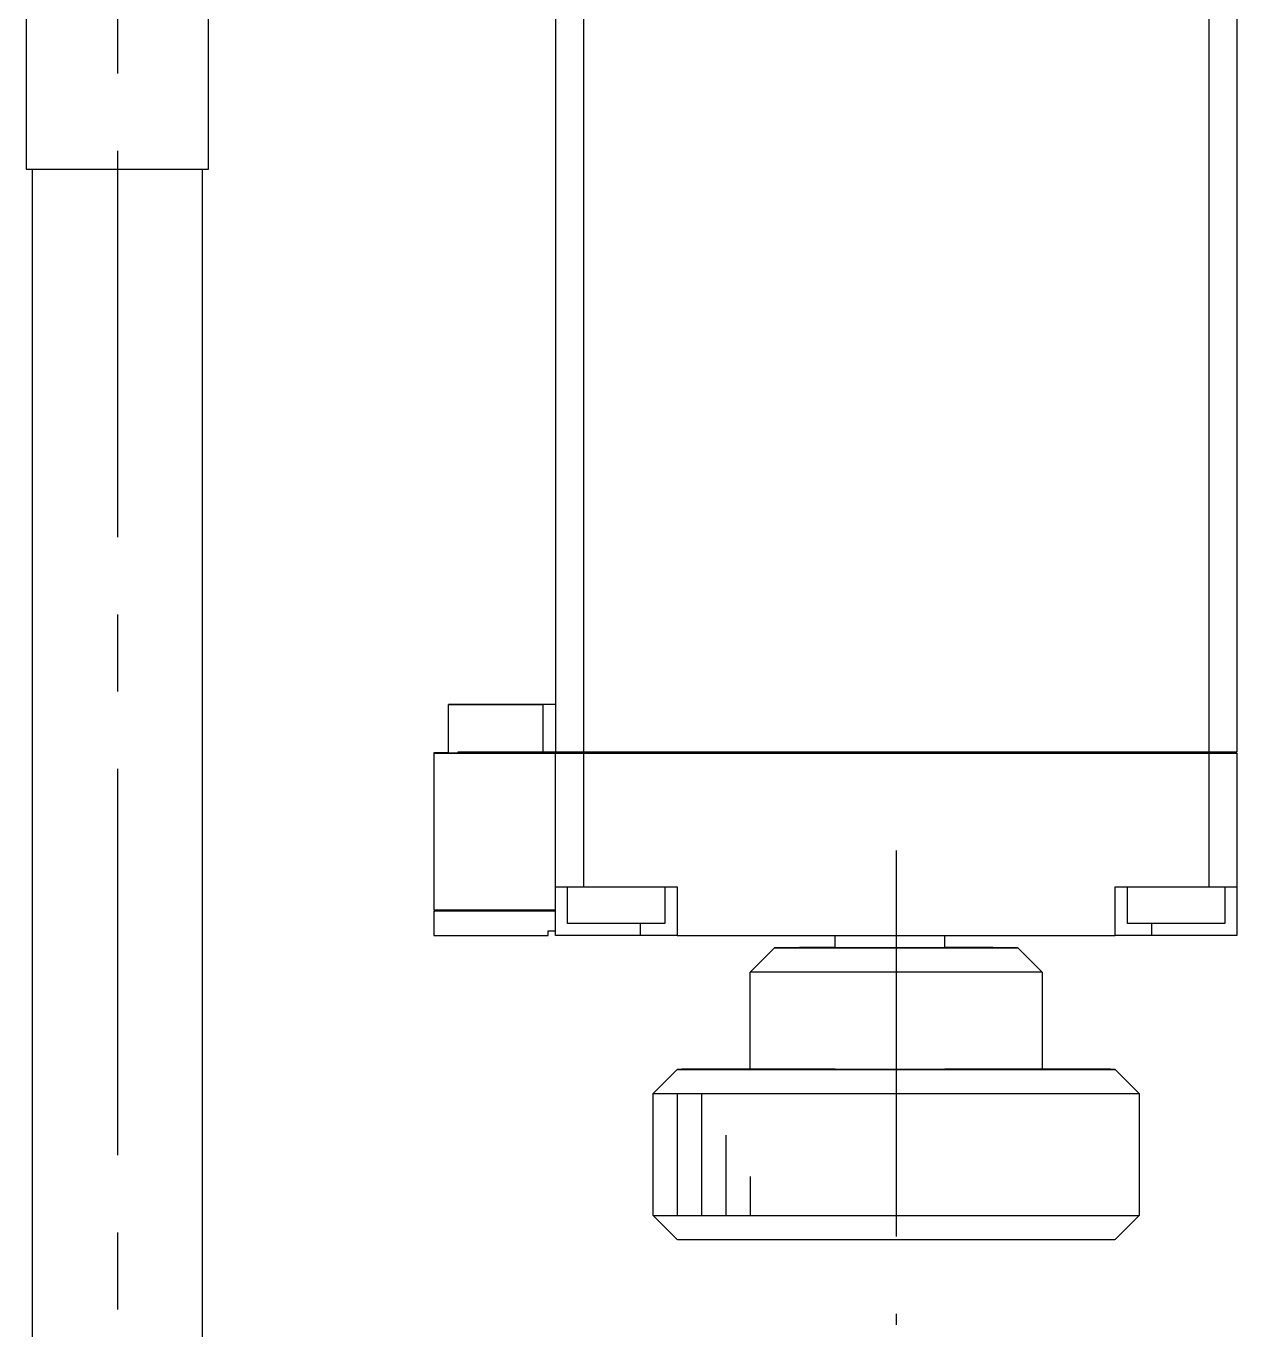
# Model space of a CAD drawing. Extents: x 0 to 701, y -8 to 617.
# Drawn here: x 278.1 to 327.9, y 407.6 to 461.2 of the extents above; entities that cross this region are included whole.
import ezdxf

# ---------------------------------------------------------------- set-up
doc = ezdxf.new("R2010")
doc.units = 0
doc.header["$LTSCALE"] = 0.5
doc.linetypes.add('CENTER', pattern=[50.8, 31.75, -6.35, 6.35, -6.35])
for name, color, linetype in [('MSM_CENTER', 1, 'CENTER'), ('MSM_CONTINUOUS', 7, 'CONTINUOUS'), ('MSM_NARROW', 5, 'CONTINUOUS')]:
    doc.layers.add(name, color=color, linetype=linetype)

msp = doc.modelspace()

# ---------------------------------------------------------------- linework, layer by layer
at = {"layer": 'MSM_CENTER'}
for p, q in [((281.893841, 506.859779), (281.893841, 360.760384)), ((313.893841, 427.310333), (313.893841, 407.810333))]:
    msp.add_line(p, q, dxfattribs=at)
at = {"layer": 'MSM_CONTINUOUS'}
for p, q in [((278.143841, 476.80958), (278.143841, 455.310333)), ((285.643841, 455.310333), (285.643841, 476.80958)), ((299.893841, 468.31209), (299.893841, 431.358576)), ((301.048609, 468.308418), (301.048609, 431.358418)), ((326.739074, 468.308418), (326.739074, 431.358418)), ((327.893841, 468.31209), (327.893841, 431.358576)), ((278.143841, 455.310333), (278.155401, 455.310292)), ((278.155401, 455.310292), (278.19001, 455.310252)), ((278.19001, 455.310252), (278.247454, 455.310213)), ((278.247454, 455.310213), (278.327379, 455.310174)), ((278.327379, 455.310174), (278.429293, 455.310136)), ((278.393841, 455.310149), (278.393841, 407.310333)), ((278.429293, 455.310136), (278.552567, 455.3101)), ((278.552567, 455.3101), (278.696441, 455.310065)), ((278.696441, 455.310065), (278.860027, 455.310031)), ((278.860027, 455.310031), (279.042319, 455.31)), ((279.042319, 455.31), (279.242191, 455.30997)), ((279.242191, 455.30997), (279.458411, 455.309943)), ((279.458411, 455.309943), (279.689646, 455.309918)), ((279.689646, 455.309918), (279.934472, 455.309895)), ((279.934472, 455.309895), (280.191377, 455.309876)), ((280.191377, 455.309876), (280.458778, 455.309859)), ((280.458778, 455.309859), (280.735027, 455.309845)), ((280.735027, 455.309845), (281.018421, 455.309834)), ((281.018421, 455.309834), (281.307212, 455.309826)), ((281.307212, 455.309826), (281.59962, 455.309821)), ((281.59962, 455.309821), (281.893841, 455.30982)), ((281.893841, 455.30982), (282.188063, 455.309821)), ((282.188063, 455.309821), (282.48047, 455.309826)), ((282.48047, 455.309826), (282.769261, 455.309834)), ((282.769261, 455.309834), (283.052655, 455.309845)), ((283.052655, 455.309845), (283.328904, 455.309859)), ((283.328904, 455.309859), (283.596306, 455.309876)), ((283.596306, 455.309876), (283.853211, 455.309895)), ((283.853211, 455.309895), (284.098036, 455.309918)), ((284.098036, 455.309918), (284.329271, 455.309943)), ((284.329271, 455.309943), (284.545492, 455.30997)), ((284.545492, 455.30997), (284.745364, 455.31)), ((284.745364, 455.31), (284.927655, 455.310031)), ((284.927655, 455.310031), (285.091242, 455.310065)), ((285.091242, 455.310065), (285.235116, 455.3101)), ((285.235116, 455.3101), (285.358389, 455.310136)), ((285.358389, 455.310136), (285.460303, 455.310174)), ((285.393841, 407.310333), (285.393841, 455.310149)), ((285.460303, 455.310174), (285.540228, 455.310213)), ((285.540228, 455.310213), (285.597672, 455.310252)), ((285.597672, 455.310252), (285.632281, 455.310292)), ((285.632281, 455.310292), (285.643841, 455.310333)), ((295.493841, 433.311106), (299.393841, 433.311106)), ((295.493841, 431.30956), (295.493841, 433.311106)), ((299.393841, 433.30956), (295.493841, 433.30956)), ((295.993841, 433.311038), (299.393841, 433.311038)), ((295.993841, 433.309628), (295.993841, 433.311038)), ((299.393841, 433.309628), (295.993841, 433.309628)), ((297.443841, 433.310914), (297.193841, 433.31088)), ((297.193841, 433.31088), (297.443841, 433.310846)), ((297.193841, 433.31088), (297.193841, 433.309628)), ((297.443841, 433.310641), (297.193841, 433.310606)), ((297.193841, 433.310606), (297.443841, 433.310572)), ((297.443841, 433.310367), (297.193841, 433.310333)), ((297.193841, 433.310333), (297.443841, 433.310299)), ((297.443841, 433.310094), (297.193841, 433.310059)), ((297.193841, 433.310059), (297.443841, 433.310025)), ((297.443841, 433.30982), (297.193841, 433.309786)), ((297.193841, 433.309786), (297.443841, 433.309752)), ((297.693841, 433.31088), (297.443841, 433.310914)), ((297.443841, 433.310846), (297.693841, 433.31088)), ((297.693841, 433.310606), (297.443841, 433.310641)), ((297.443841, 433.310572), (297.693841, 433.310606)), ((297.693841, 433.310333), (297.443841, 433.310367)), ((297.443841, 433.310299), (297.693841, 433.310333)), ((297.693841, 433.310059), (297.443841, 433.310094)), ((297.443841, 433.310025), (297.693841, 433.310059)), ((297.693841, 433.309786), (297.443841, 433.30982)), ((297.443841, 433.309752), (297.693841, 433.309786)), ((297.693841, 433.309628), (297.693841, 433.31088)), ((299.393841, 433.311175), (299.893841, 433.311175)), ((299.393841, 433.311038), (299.393841, 433.309628)), ((299.393841, 431.359491), (299.393841, 433.30956)), ((299.893841, 433.309491), (299.393841, 433.309491)), ((295.172914, 431.311416), (294.893841, 431.311375)), ((294.893841, 431.311375), (294.893841, 424.859291)), ((294.893841, 431.309291), (295.172914, 431.30925)), ((295.493841, 431.311419), (295.172914, 431.311416)), ((295.172914, 431.30925), (299.893841, 431.309205)), ((295.893841, 431.30956), (295.493841, 431.30956)), ((295.893841, 431.30956), (295.893841, 431.35956)), ((295.893841, 431.35956), (299.393841, 431.35956)), ((299.893841, 431.311461), (295.893841, 431.311423)), ((299.393841, 431.359491), (299.893841, 431.359491)), ((299.893841, 431.358576), (301.048609, 431.358418)), ((299.893841, 423.809102), (299.893841, 431.31209)), ((301.048609, 431.308418), (299.893841, 431.308576)), ((299.903841, 431.308577), (299.903841, 431.358577)), ((299.903841, 431.308577), (301.052502, 431.308419)), ((301.048609, 431.358418), (326.739074, 431.358418)), ((326.739074, 431.308418), (301.048609, 431.308418)), ((301.048609, 431.308418), (301.048609, 425.808418)), ((301.052502, 431.308419), (301.052502, 431.358419)), ((301.052502, 431.308419), (326.735181, 431.308419)), ((326.735181, 431.308419), (326.735181, 431.358419)), ((326.735181, 431.308419), (327.883841, 431.308577)), ((326.739074, 431.358418), (327.893841, 431.358576)), ((327.893841, 431.308576), (326.739074, 431.308418)), ((326.739074, 431.308418), (326.739074, 425.808418)), ((327.883841, 431.308577), (327.883841, 431.358577)), ((327.893841, 431.31209), (327.893841, 423.809102)), ((299.893841, 425.808576), (301.048609, 425.808418)), ((300.393841, 424.30876), (300.393841, 425.808504)), ((301.048609, 425.808418), (304.893841, 425.808418)), ((304.393841, 425.808418), (304.393841, 424.30876)), ((304.893841, 425.808418), (304.893841, 423.808418)), ((322.893841, 423.808418), (322.893841, 425.808418)), ((322.893841, 425.808418), (326.739074, 425.808418)), ((323.393841, 424.30876), (323.393841, 425.808418)), ((326.739074, 425.808418), (327.893841, 425.808576)), ((327.393841, 425.808504), (327.393841, 424.30876)), ((294.893841, 424.859291), (295.172914, 424.85925)), ((294.893841, 424.811375), (294.943841, 424.811398)), ((294.893841, 424.811375), (294.893841, 423.809291)), ((295.172914, 424.80925), (294.893841, 424.809291)), ((294.943841, 424.809296), (294.943841, 424.859268)), ((295.213612, 424.809256), (294.943841, 424.809296)), ((295.172914, 424.85925), (299.893841, 424.859205)), ((299.893841, 424.809205), (295.172914, 424.80925)), ((299.893841, 424.809211), (295.213612, 424.809256)), ((300.400007, 424.308739), (300.393841, 424.30876)), ((300.418465, 424.308717), (300.400007, 424.308739)), ((300.449101, 424.308696), (300.418465, 424.308717)), ((300.491728, 424.308676), (300.449101, 424.308696)), ((300.546082, 424.308655), (300.491728, 424.308676)), ((300.611828, 424.308636), (300.546082, 424.308655)), ((300.688561, 424.308617), (300.611828, 424.308636)), ((300.775807, 424.308599), (300.688561, 424.308617)), ((300.873029, 424.308582), (300.775807, 424.308599)), ((300.979628, 424.308567), (300.873029, 424.308582)), ((301.094945, 424.308552), (300.979628, 424.308567)), ((301.218271, 424.308539), (301.094945, 424.308552)), ((301.348844, 424.308527), (301.218271, 424.308539)), ((301.48586, 424.308516), (301.348844, 424.308527)), ((301.628474, 424.308507), (301.48586, 424.308516)), ((301.775807, 424.3085), (301.628474, 424.308507)), ((301.926951, 424.308494), (301.775807, 424.3085)), ((302.080972, 424.30849), (301.926951, 424.308494)), ((302.236923, 424.308487), (302.080972, 424.30849)), ((302.550759, 424.308487), (302.236923, 424.308487)), ((302.70671, 424.30849), (302.550759, 424.308487)), ((302.860732, 424.308494), (302.70671, 424.30849)), ((303.011875, 424.3085), (302.860732, 424.308494)), ((303.159208, 424.308507), (303.011875, 424.3085)), ((303.301822, 424.308516), (303.159208, 424.308507)), ((303.438838, 424.308527), (303.301822, 424.308516)), ((303.393841, 423.809102), (303.393841, 424.308523)), ((303.569412, 424.308539), (303.438838, 424.308527)), ((303.692737, 424.308552), (303.569412, 424.308539)), ((303.808055, 424.308567), (303.692737, 424.308552)), ((303.914653, 424.308582), (303.808055, 424.308567)), ((304.011875, 424.308599), (303.914653, 424.308582)), ((304.099122, 424.308617), (304.011875, 424.308599)), ((304.175854, 424.308636), (304.099122, 424.308617)), ((304.2416, 424.308655), (304.175854, 424.308636)), ((304.295954, 424.308676), (304.2416, 424.308655)), ((304.338581, 424.308696), (304.295954, 424.308676)), ((304.369218, 424.308717), (304.338581, 424.308696)), ((304.387676, 424.308739), (304.369218, 424.308717)), ((304.393841, 424.30876), (304.387676, 424.308739)), ((323.401452, 424.308736), (323.393841, 424.30876)), ((323.424226, 424.308713), (323.401452, 424.308736)), ((323.46199, 424.308689), (323.424226, 424.308713)), ((323.514456, 424.308667), (323.46199, 424.308689)), ((323.581226, 424.308644), (323.514456, 424.308667)), ((323.66179, 424.308623), (323.581226, 424.308644)), ((323.755537, 424.308603), (323.66179, 424.308623)), ((323.861752, 424.308584), (323.755537, 424.308603)), ((323.979628, 424.308567), (323.861752, 424.308584)), ((324.108266, 424.308551), (323.979628, 424.308567)), ((324.246688, 424.308536), (324.108266, 424.308551)), ((324.393841, 424.308523), (324.246688, 424.308536)), ((324.548605, 424.308512), (324.393841, 424.308523)), ((324.393841, 423.809102), (324.393841, 424.308523)), ((324.709801, 424.308503), (324.548605, 424.308512)), ((324.876203, 424.308496), (324.709801, 424.308503)), ((325.046545, 424.308491), (324.876203, 424.308496)), ((325.21953, 424.308488), (325.046545, 424.308491)), ((325.393841, 424.308487), (325.21953, 424.308488)), ((325.568153, 424.308488), (325.393841, 424.308487)), ((325.741138, 424.308491), (325.568153, 424.308488)), ((325.911479, 424.308496), (325.741138, 424.308491)), ((326.077882, 424.308503), (325.911479, 424.308496)), ((326.239078, 424.308512), (326.077882, 424.308503)), ((326.393841, 424.308523), (326.239078, 424.308512)), ((326.540994, 424.308536), (326.393841, 424.308523)), ((326.679417, 424.308551), (326.540994, 424.308536)), ((326.808055, 424.308567), (326.679417, 424.308551)), ((326.92593, 424.308584), (326.808055, 424.308567)), ((327.032145, 424.308603), (326.92593, 424.308584)), ((327.125892, 424.308623), (327.032145, 424.308603)), ((327.206457, 424.308644), (327.125892, 424.308623)), ((327.273227, 424.308667), (327.206457, 424.308644)), ((327.325693, 424.308689), (327.273227, 424.308667)), ((327.363457, 424.308713), (327.325693, 424.308689)), ((327.386231, 424.308736), (327.363457, 424.308713)), ((327.393841, 424.30876), (327.386231, 424.308736)), ((294.893841, 423.809291), (295.172914, 423.80925)), ((295.172914, 423.80925), (299.593841, 423.809207)), ((299.593841, 424.009207), (299.893841, 424.009205)), ((299.593841, 423.809207), (299.593841, 424.009207)), ((303.393841, 423.809102), (299.893841, 423.809102)), ((304.893841, 423.808897), (303.393841, 423.809102)), ((304.893841, 423.808418), (322.893841, 423.808418)), ((311.393841, 423.310333), (311.393841, 423.808418)), ((315.893841, 423.310128), (315.893841, 423.808418)), ((324.393841, 423.809102), (322.893841, 423.808897)), ((327.893841, 423.809102), (324.393841, 423.809102)), ((308.893841, 423.310333), (307.893841, 422.310333)), ((308.904547, 423.310378), (308.893841, 423.310333)), ((308.893841, 423.310333), (308.909255, 423.310279)), ((308.936617, 423.310422), (308.904547, 423.310378)), ((308.909255, 423.310279), (308.955399, 423.310226)), ((308.989915, 423.310466), (308.936617, 423.310422)), ((308.955399, 423.310226), (309.031992, 423.310173)), ((309.064212, 423.31051), (308.989915, 423.310466)), ((309.031992, 423.310173), (309.138559, 423.310122)), ((309.159191, 423.310553), (309.064212, 423.31051)), ((309.138559, 423.310122), (309.274444, 423.310071)), ((309.274444, 423.310595), (309.159191, 423.310553)), ((309.409477, 423.310636), (309.274444, 423.310595)), ((309.274444, 423.310071), (309.438809, 423.310023)), ((309.563714, 423.310675), (309.409477, 423.310636)), ((309.438809, 423.310023), (309.63064, 423.309976)), ((309.736493, 423.310713), (309.563714, 423.310675)), ((309.63064, 423.309976), (309.848756, 423.309931)), ((309.927074, 423.310749), (309.736493, 423.310713)), ((309.848756, 423.309931), (310.091811, 423.309889)), ((310.134642, 423.310784), (309.927074, 423.310749)), ((310.091811, 423.309889), (310.358307, 423.309849)), ((310.358307, 423.310817), (310.134642, 423.310784)), ((310.597112, 423.310847), (310.358307, 423.310817)), ((310.358307, 423.309849), (310.646601, 423.309813)), ((310.850034, 423.310876), (310.597112, 423.310847)), ((310.646601, 423.309813), (310.954915, 423.30978)), ((311.11599, 423.310902), (310.850034, 423.310876)), ((310.954915, 423.30978), (311.281348, 423.30975)), ((311.393841, 423.310925), (311.11599, 423.310902)), ((311.281348, 423.30975), (311.623889, 423.309724)), ((311.401455, 423.310306), (311.393841, 423.310333)), ((311.42425, 423.31028), (311.401455, 423.310306)), ((311.462088, 423.310254), (311.42425, 423.31028)), ((311.514738, 423.310228), (311.462088, 423.310254)), ((311.581879, 423.310203), (311.514738, 423.310228)), ((311.663103, 423.310179), (311.581879, 423.310203)), ((311.623889, 423.309724), (311.980424, 423.309701)), ((311.757914, 423.310155), (311.663103, 423.310179)), ((311.865736, 423.310133), (311.757914, 423.310155)), ((311.985911, 423.310112), (311.865736, 423.310133)), ((311.980424, 423.309701), (312.348756, 423.309683)), ((312.117707, 423.310092), (311.985911, 423.310112)), ((312.260322, 423.310074), (312.117707, 423.310092)), ((312.412887, 423.310058), (312.260322, 423.310074)), ((312.348756, 423.309683), (312.726614, 423.309668)), ((312.574472, 423.310043), (312.412887, 423.310058)), ((312.744094, 423.310029), (312.574472, 423.310043)), ((312.726614, 423.309668), (313.111669, 423.309658)), ((312.920719, 423.310018), (312.744094, 423.310029)), ((313.103272, 423.310009), (312.920719, 423.310018)), ((313.29064, 423.310001), (313.103272, 423.310009)), ((313.111669, 423.309658), (313.501546, 423.309651)), ((313.481682, 423.309996), (313.29064, 423.310001)), ((313.675235, 423.309992), (313.481682, 423.309996)), ((313.501546, 423.309651), (313.893841, 423.309649)), ((313.870119, 423.309991), (313.675235, 423.309992)), ((314.065147, 423.309992), (313.870119, 423.309991)), ((313.893841, 423.309649), (314.286137, 423.309651)), ((314.259133, 423.309995), (314.065147, 423.309992)), ((314.450893, 423.31), (314.259133, 423.309995)), ((314.286137, 423.309651), (314.676014, 423.309658)), ((314.63926, 423.310007), (314.450893, 423.31)), ((314.823087, 423.310016), (314.63926, 423.310007)), ((314.676014, 423.309658), (315.061068, 423.309668)), ((315.001253, 423.310026), (314.823087, 423.310016)), ((315.172675, 423.310039), (315.001253, 423.310026)), ((315.061068, 423.309668), (315.438926, 423.309683)), ((315.336306, 423.310054), (315.172675, 423.310039)), ((315.491152, 423.31007), (315.336306, 423.310054)), ((315.438926, 423.309683), (315.807258, 423.309701)), ((315.636268, 423.310088), (315.491152, 423.31007)), ((315.770771, 423.310107), (315.636268, 423.310088)), ((315.893841, 423.310128), (315.770771, 423.310107)), ((315.807258, 423.309701), (316.163794, 423.309724)), ((316.220334, 423.310938), (315.893841, 423.31096)), ((315.893841, 423.310538), (316.007901, 423.310516)), ((316.007901, 423.310151), (315.893841, 423.310128)), ((316.007901, 423.310516), (316.108289, 423.310492)), ((316.108289, 423.310174), (316.007901, 423.310151)), ((316.108289, 423.310492), (316.194358, 423.310467)), ((316.194358, 423.310199), (316.108289, 423.310174)), ((316.163794, 423.309724), (316.506334, 423.30975)), ((316.194358, 423.310467), (316.265549, 423.310441)), ((316.265549, 423.310225), (316.194358, 423.310199)), ((316.534618, 423.310914), (316.220334, 423.310938)), ((316.265549, 423.310441), (316.321404, 423.310415)), ((316.321404, 423.310251), (316.265549, 423.310225)), ((316.321404, 423.310415), (316.36156, 423.310388)), ((316.36156, 423.310278), (316.321404, 423.310251)), ((316.36156, 423.310388), (316.385758, 423.310361)), ((316.385758, 423.310306), (316.36156, 423.310278)), ((316.385758, 423.310361), (316.393841, 423.310333)), ((316.393841, 423.310333), (316.385758, 423.310306)), ((316.506334, 423.30975), (316.832767, 423.30978)), ((316.835045, 423.310886), (316.534618, 423.310914)), ((316.832767, 423.30978), (317.141081, 423.309813)), ((317.120039, 423.310856), (316.835045, 423.310886)), ((317.388103, 423.310822), (317.120039, 423.310856)), ((317.141081, 423.309813), (317.429375, 423.309849)), ((317.637831, 423.310786), (317.388103, 423.310822)), ((317.429375, 423.309849), (317.695871, 423.309889)), ((317.867913, 423.310748), (317.637831, 423.310786)), ((317.695871, 423.309889), (317.938926, 423.309931)), ((318.077141, 423.310708), (317.867913, 423.310748)), ((317.938926, 423.309931), (318.157042, 423.309976)), ((318.264418, 423.310665), (318.077141, 423.310708)), ((318.157042, 423.309976), (318.348874, 423.310023)), ((318.428761, 423.310621), (318.264418, 423.310665)), ((318.348874, 423.310023), (318.513239, 423.310071)), ((318.569306, 423.310575), (318.428761, 423.310621)), ((318.513239, 423.310071), (318.649124, 423.310122)), ((318.685318, 423.310528), (318.569306, 423.310575)), ((318.649124, 423.310122), (318.755691, 423.310173)), ((318.776187, 423.310481), (318.685318, 423.310528)), ((318.755691, 423.310173), (318.832283, 423.310226)), ((318.841436, 423.310432), (318.776187, 423.310481)), ((318.832283, 423.310226), (318.878428, 423.310279)), ((318.880723, 423.310383), (318.841436, 423.310432)), ((318.878428, 423.310279), (318.893841, 423.310333)), ((318.893841, 423.310333), (318.880723, 423.310383)), ((319.893841, 422.310333), (318.893841, 423.310333)), ((307.912337, 422.310269), (307.893841, 422.310333)), ((307.893841, 418.310333), (307.893841, 422.310333)), ((307.967711, 422.310205), (307.912337, 422.310269)), ((308.059622, 422.310141), (307.967711, 422.310205)), ((308.187502, 422.310079), (308.059622, 422.310141)), ((308.350564, 422.310019), (308.187502, 422.310079)), ((308.547802, 422.30996), (308.350564, 422.310019)), ((308.778, 422.309904), (308.547802, 422.30996)), ((309.039739, 422.309851), (308.778, 422.309904)), ((309.331405, 422.3098), (309.039739, 422.309851)), ((309.651201, 422.309753), (309.331405, 422.3098)), ((309.997153, 422.309709), (309.651201, 422.309753)), ((310.36713, 422.309669), (309.997153, 422.309709)), ((310.75885, 422.309633), (310.36713, 422.309669)), ((311.169898, 422.309602), (310.75885, 422.309633)), ((311.597741, 422.309575), (311.169898, 422.309602)), ((312.039739, 422.309553), (311.597741, 422.309575)), ((312.493169, 422.309535), (312.039739, 422.309553)), ((312.955234, 422.309522), (312.493169, 422.309535)), ((313.423087, 422.309515), (312.955234, 422.309522)), ((313.893841, 422.309512), (313.423087, 422.309515)), ((314.364596, 422.309515), (313.893841, 422.309512)), ((314.832448, 422.309522), (314.364596, 422.309515)), ((315.294513, 422.309535), (314.832448, 422.309522)), ((315.747943, 422.309553), (315.294513, 422.309535)), ((316.189942, 422.309575), (315.747943, 422.309553)), ((316.617784, 422.309602), (316.189942, 422.309575)), ((317.028833, 422.309633), (316.617784, 422.309602)), ((317.420553, 422.309669), (317.028833, 422.309633)), ((317.79053, 422.309709), (317.420553, 422.309669)), ((318.136482, 422.309753), (317.79053, 422.309709)), ((318.456277, 422.3098), (318.136482, 422.309753)), ((318.747943, 422.309851), (318.456277, 422.3098)), ((319.009682, 422.309904), (318.747943, 422.309851)), ((319.23988, 422.30996), (319.009682, 422.309904)), ((319.437118, 422.310019), (319.23988, 422.30996)), ((319.60018, 422.310079), (319.437118, 422.310019)), ((319.728061, 422.310141), (319.60018, 422.310079)), ((319.819971, 422.310205), (319.728061, 422.310141)), ((319.875345, 422.310269), (319.819971, 422.310205)), ((319.893841, 422.310333), (319.875345, 422.310269)), ((319.893841, 422.310333), (319.893841, 418.310333)), ((304.893841, 418.310333), (303.893841, 417.310333)), ((304.916017, 418.310419), (304.893841, 418.310333)), ((304.893841, 418.310333), (304.921491, 418.310237)), ((304.982264, 418.310505), (304.916017, 418.310419)), ((304.921491, 418.310237), (305.004463, 418.310141)), ((305.092257, 418.31059), (304.982264, 418.310505)), ((305.004463, 418.310141), (305.142246, 418.310046)), ((305.245456, 418.310674), (305.092257, 418.31059)), ((305.142246, 418.310046), (305.33399, 418.309953)), ((305.441108, 418.310756), (305.245456, 418.310674)), ((305.33399, 418.309953), (305.578513, 418.309862)), ((305.678254, 418.310836), (305.441108, 418.310756)), ((305.578513, 418.309862), (305.874307, 418.309774)), ((305.955729, 418.310913), (305.678254, 418.310836)), ((305.874307, 418.309774), (306.219549, 418.30969)), ((306.272171, 418.310988), (305.955729, 418.310913)), ((306.219549, 418.30969), (306.612109, 418.30961)), ((306.626027, 418.311059), (306.272171, 418.310988)), ((306.612109, 418.30961), (307.049568, 418.309534)), ((307.01556, 418.311127), (306.626027, 418.311059)), ((307.438857, 418.311191), (307.01556, 418.311127)), ((307.049568, 418.309534), (307.529227, 418.309463)), ((307.893841, 418.311251), (307.438857, 418.311191)), ((307.529227, 418.309463), (308.04813, 418.309397)), ((308.278927, 418.311295), (307.893841, 418.311251)), ((307.912337, 418.310269), (307.893841, 418.310333)), ((307.967711, 418.310205), (307.912337, 418.310269)), ((308.059622, 418.310141), (307.967711, 418.310205)), ((308.04813, 418.309397), (308.603077, 418.309337)), ((308.187502, 418.310079), (308.059622, 418.310141)), ((308.350564, 418.310019), (308.187502, 418.310079)), ((308.681637, 418.311337), (308.278927, 418.311295)), ((308.547802, 418.309961), (308.350564, 418.310019)), ((308.778, 418.309904), (308.547802, 418.309961)), ((308.603077, 418.309337), (309.190646, 418.309284)), ((309.100706, 418.311375), (308.681637, 418.311337)), ((309.039739, 418.309851), (308.778, 418.309904)), ((309.331405, 418.3098), (309.039739, 418.309851)), ((309.534819, 418.31141), (309.100706, 418.311375)), ((309.190646, 418.309284), (309.807214, 418.309236)), ((309.651201, 418.309753), (309.331405, 418.3098)), ((309.982613, 418.311442), (309.534819, 418.31141)), ((309.997153, 418.309709), (309.651201, 418.309753)), ((309.807214, 418.309236), (310.44898, 418.309196)), ((310.442683, 418.31147), (309.982613, 418.311442)), ((310.36713, 418.309669), (309.997153, 418.309709)), ((310.75885, 418.309633), (310.36713, 418.309669)), ((310.913585, 418.311495), (310.442683, 418.31147)), ((310.44898, 418.309196), (311.111986, 418.309162)), ((311.169898, 418.309602), (310.75885, 418.309633)), ((311.393841, 418.311516), (310.913585, 418.311495)), ((311.111986, 418.309162), (311.792145, 418.309136)), ((311.597741, 418.309575), (311.169898, 418.309602)), ((312.039739, 418.309553), (311.597741, 418.309575)), ((311.792145, 418.309136), (312.485262, 418.309117)), ((312.493169, 418.309535), (312.039739, 418.309553)), ((312.485262, 418.309117), (313.187065, 418.309106)), ((312.955234, 418.309523), (312.493169, 418.309535)), ((313.423087, 418.309515), (312.955234, 418.309523)), ((313.187065, 418.309106), (313.893226, 418.309102)), ((313.893841, 418.309512), (313.423087, 418.309515)), ((313.893226, 418.309102), (314.59939, 418.309106)), ((314.364596, 418.309515), (313.893841, 418.309512)), ((314.832448, 418.309523), (314.364596, 418.309515)), ((314.59939, 418.309106), (315.301204, 418.309117)), ((315.294513, 418.309535), (314.832448, 418.309523)), ((315.747943, 418.309553), (315.294513, 418.309535)), ((315.301204, 418.309117), (315.994341, 418.309136)), ((316.189942, 418.309575), (315.747943, 418.309553)), ((316.444094, 418.311514), (315.893841, 418.311533)), ((315.994341, 418.309136), (316.674526, 418.309162)), ((316.617784, 418.309602), (316.189942, 418.309575)), ((316.984163, 418.311489), (316.444094, 418.311514)), ((317.028833, 418.309633), (316.617784, 418.309602)), ((316.674526, 418.309162), (317.337566, 418.309196)), ((317.511891, 418.31146), (316.984163, 418.311489)), ((317.420553, 418.309669), (317.028833, 418.309633)), ((317.337566, 418.309196), (317.979372, 418.309236)), ((317.79053, 418.309709), (317.420553, 418.309669)), ((318.02517, 418.311427), (317.511891, 418.31146)), ((318.136482, 418.309753), (317.79053, 418.309709)), ((317.979372, 418.309236), (318.595987, 418.309283)), ((318.52195, 418.311389), (318.02517, 418.311427)), ((318.456277, 418.3098), (318.136482, 418.309753)), ((318.747943, 418.309851), (318.456277, 418.3098)), ((319.000249, 418.311347), (318.52195, 418.311389)), ((318.595987, 418.309283), (319.18361, 418.309337)), ((319.009682, 418.309904), (318.747943, 418.309851)), ((319.458156, 418.311301), (319.000249, 418.311347)), ((319.23988, 418.309961), (319.009682, 418.309904)), ((319.18361, 418.309337), (319.738616, 418.309397)), ((319.437118, 418.310019), (319.23988, 418.309961)), ((319.60018, 418.310079), (319.437118, 418.310019)), ((319.893841, 418.311251), (319.458156, 418.311301)), ((319.728061, 418.310141), (319.60018, 418.310079)), ((319.819971, 418.310205), (319.728061, 418.310141)), ((319.738616, 418.309397), (320.257585, 418.309463)), ((319.875345, 418.310269), (319.819971, 418.310205)), ((319.893841, 418.310333), (319.875345, 418.310269)), ((320.348897, 418.311191), (319.893841, 418.311251)), ((320.257585, 418.309463), (320.737315, 418.309534)), ((320.772255, 418.311127), (320.348897, 418.311191)), ((320.737315, 418.309534), (321.174849, 418.309609)), ((321.161837, 418.311059), (320.772255, 418.311127)), ((321.515729, 418.310988), (321.161837, 418.311059)), ((321.174849, 418.309609), (321.56749, 418.30969)), ((321.832195, 418.310913), (321.515729, 418.310988)), ((321.56749, 418.30969), (321.912816, 418.309774)), ((322.10968, 418.310836), (321.832195, 418.310913)), ((321.912816, 418.309774), (322.208698, 418.309862)), ((322.346821, 418.310756), (322.10968, 418.310836)), ((322.208698, 418.309862), (322.453312, 418.309953)), ((322.542454, 418.310674), (322.346821, 418.310756)), ((322.453312, 418.309953), (322.645149, 418.310046)), ((322.695618, 418.31059), (322.542454, 418.310674)), ((322.645149, 418.310046), (322.783027, 418.31014)), ((322.805561, 418.310505), (322.695618, 418.31059)), ((322.783027, 418.31014), (322.866095, 418.310236)), ((322.871744, 418.310419), (322.805561, 418.310505)), ((322.866095, 418.310236), (322.893841, 418.310333)), ((322.893841, 418.310333), (322.871744, 418.310419)), ((323.893841, 417.310333), (322.893841, 418.310333)), ((303.924563, 417.310226), (303.893841, 417.310333)), ((303.893841, 417.310333), (303.893841, 412.310333)), ((304.016755, 417.310119), (303.924563, 417.310226)), ((304.169847, 417.310014), (304.016755, 417.310119)), ((304.382896, 417.309911), (304.169847, 417.310014)), ((304.654588, 417.30981), (304.382896, 417.309911)), ((304.983248, 417.309712), (304.654588, 417.30981)), ((305.36685, 417.309619), (304.983248, 417.309712)), ((305.803028, 417.309529), (305.36685, 417.309619)), ((306.289093, 417.309445), (305.803028, 417.309529)), ((306.822048, 417.309366), (306.289093, 417.309445)), ((307.398607, 417.309293), (306.822048, 417.309366)), ((308.015214, 417.309227), (307.398607, 417.309293)), ((308.668068, 417.309167), (308.015214, 417.309227)), ((309.353144, 417.309114), (308.668068, 417.309167)), ((310.066217, 417.309069), (309.353144, 417.309114)), ((310.802891, 417.309032), (310.066217, 417.309069)), ((311.558623, 417.309003), (310.802891, 417.309032)), ((312.328754, 417.308982), (311.558623, 417.309003)), ((313.108534, 417.30897), (312.328754, 417.308982)), ((313.893157, 417.308965), (313.108534, 417.30897)), ((314.677784, 417.30897), (313.893157, 417.308965)), ((315.457578, 417.308982), (314.677784, 417.30897)), ((316.22773, 417.309003), (315.457578, 417.308982)), ((316.983491, 417.309032), (316.22773, 417.309003)), ((317.720202, 417.309069), (316.983491, 417.309032)), ((318.43332, 417.309114), (317.720202, 417.309069)), ((319.118448, 417.309167), (318.43332, 417.309114)), ((319.771362, 417.309226), (319.118448, 417.309167)), ((320.388036, 417.309293), (319.771362, 417.309226)), ((320.964667, 417.309366), (320.388036, 417.309293)), ((321.497701, 417.309445), (320.964667, 417.309366)), ((321.98385, 417.309529), (321.497701, 417.309445)), ((322.420118, 417.309618), (321.98385, 417.309529)), ((322.803813, 417.309712), (322.420118, 417.309618)), ((323.132571, 417.30981), (322.803813, 417.309712)), ((323.404364, 417.30991), (323.132571, 417.30981)), ((323.617516, 417.310014), (323.404364, 417.30991)), ((323.770714, 417.310119), (323.617516, 417.310014)), ((323.863012, 417.310226), (323.770714, 417.310119)), ((323.893841, 417.310333), (323.863012, 417.310226)), ((323.893841, 412.310333), (323.893841, 417.310333)), ((303.893841, 412.310333), (303.924668, 412.310226)), ((303.893841, 412.310333), (304.893841, 411.310333)), ((303.924668, 412.310226), (304.016958, 412.310119)), ((304.016958, 412.310119), (304.170142, 412.310014)), ((304.170142, 412.310014), (304.383276, 412.30991)), ((304.383276, 412.30991), (304.655046, 412.30981)), ((304.655046, 412.30981), (304.983776, 412.309712)), ((304.983776, 412.309712), (305.36744, 412.309618)), ((305.36744, 412.309618), (305.803671, 412.309529)), ((305.803671, 412.309529), (306.289782, 412.309445)), ((306.289782, 412.309445), (306.822773, 412.309366)), ((306.822773, 412.309366), (307.399361, 412.309293)), ((307.399361, 412.309293), (308.015989, 412.309227)), ((308.015989, 412.309227), (308.668856, 412.309167)), ((308.668856, 412.309167), (309.353936, 412.309114)), ((309.353936, 412.309114), (310.067007, 412.309069)), ((310.067007, 412.309069), (310.803671, 412.309032)), ((310.803671, 412.309032), (311.559388, 412.309003)), ((311.559388, 412.309003), (312.329497, 412.308982)), ((312.329497, 412.308982), (313.10925, 412.30897)), ((313.10925, 412.30897), (313.893841, 412.308965)), ((313.893841, 412.308965), (314.678432, 412.30897)), ((314.678432, 412.30897), (315.458186, 412.308982)), ((315.458186, 412.308982), (316.228295, 412.309003)), ((316.228295, 412.309003), (316.984011, 412.309032)), ((316.984011, 412.309032), (317.720676, 412.309069)), ((317.720676, 412.309069), (318.433746, 412.309114)), ((318.433746, 412.309114), (319.118827, 412.309167)), ((319.118827, 412.309167), (319.771694, 412.309227)), ((319.771694, 412.309227), (320.388322, 412.309293)), ((320.388322, 412.309293), (320.964909, 412.309366)), ((320.964909, 412.309366), (321.497901, 412.309445)), ((321.497901, 412.309445), (321.984011, 412.309529)), ((321.984011, 412.309529), (322.420243, 412.309618)), ((322.420243, 412.309618), (322.803906, 412.309712)), ((322.803906, 412.309712), (323.132637, 412.30981)), ((322.893841, 411.310333), (323.893841, 412.310333)), ((323.132637, 412.30981), (323.404406, 412.30991)), ((323.404406, 412.30991), (323.61754, 412.310014)), ((323.61754, 412.310014), (323.770725, 412.310119)), ((323.770725, 412.310119), (323.863015, 412.310226)), ((323.863015, 412.310226), (323.893841, 412.310333)), ((304.928193, 411.310226), (304.893841, 411.310333)), ((305.030773, 411.310119), (304.928193, 411.310226)), ((305.200801, 411.310014), (305.030773, 411.310119)), ((305.436982, 411.309912), (305.200801, 411.310014)), ((305.737519, 411.309813), (305.436982, 411.309912)), ((306.100126, 411.309718), (305.737519, 411.309813)), ((306.522042, 411.309627), (306.100126, 411.309718)), ((307.000057, 411.309542), (306.522042, 411.309627)), ((307.530533, 411.309463), (307.000057, 411.309542)), ((308.109434, 411.30939), (307.530533, 411.309463)), ((308.732354, 411.309325), (308.109434, 411.30939)), ((309.394552, 411.309267), (308.732354, 411.309325)), ((310.09099, 411.309217), (309.394552, 411.309267)), ((310.816367, 411.309176), (310.09099, 411.309217)), ((311.565163, 411.309144), (310.816367, 411.309176)), ((312.331681, 411.309121), (311.565163, 411.309144)), ((313.110087, 411.309107), (312.331681, 411.309121)), ((313.894457, 411.309102), (313.110087, 411.309107)), ((314.678822, 411.309107), (313.894457, 411.309102)), ((315.457214, 411.309121), (314.678822, 411.309107)), ((316.223708, 411.309144), (315.457214, 411.309121)), ((316.972472, 411.309176), (316.223708, 411.309144)), ((317.697808, 411.309217), (316.972472, 411.309176)), ((318.394197, 411.309267), (317.697808, 411.309217)), ((319.056337, 411.309325), (318.394197, 411.309267)), ((319.679192, 411.30939), (319.056337, 411.309325)), ((320.25802, 411.309463), (319.679192, 411.30939)), ((320.788417, 411.309542), (320.25802, 411.309463)), ((321.266347, 411.309627), (320.788417, 411.309542)), ((321.688172, 411.309718), (321.266347, 411.309627)), ((322.050684, 411.309813), (321.688172, 411.309718)), ((322.351122, 411.309912), (322.050684, 411.309813)), ((322.5872, 411.310015), (322.351122, 411.309912)), ((322.757123, 411.310119), (322.5872, 411.310015)), ((322.859596, 411.310226), (322.757123, 411.310119)), ((322.893841, 411.310333), (322.859596, 411.310226))]:
    msp.add_line(p, q, dxfattribs=at)
at = {"layer": 'MSM_NARROW'}
for p, q in [((304.893841, 417.310333), (304.893841, 412.310333)), ((305.893841, 417.310333), (305.893841, 412.310333)), ((306.893841, 415.610333), (306.893841, 412.310333)), ((307.893841, 413.910333), (307.893841, 412.310333))]:
    msp.add_line(p, q, dxfattribs=at)

doc.saveas('drawing.dxf')
